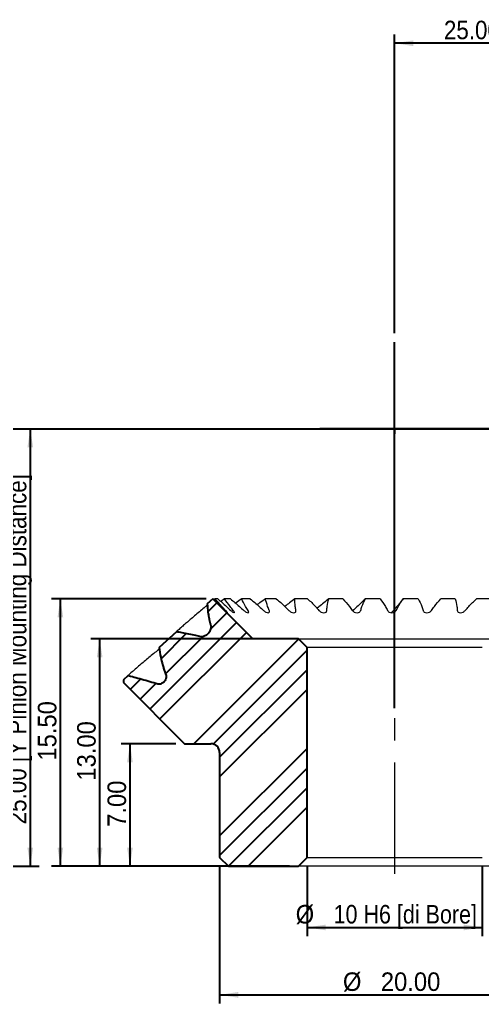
# Model space of a CAD drawing. Header units: millimetres. Extents: x -56 to 182, y 0 to 146.
# Drawn here: x 14.89 to 20.18, y 9.82 to 21.12 of the extents above; entities that cross this region are included whole.
import ezdxf

# ---------------------------------------------------------------- set-up
doc = ezdxf.new("R2010")
doc.units = ezdxf.units.MM
doc.linetypes.add('CENTERX2', pattern=[2.032, 1.27, -0.254, 0.254, -0.254])
doc.layers.add('DRAWING', color=7, linetype='Continuous')
doc.layers.add('SLD-0', color=7, linetype='Continuous')
doc.styles.add('SLDTEXTSTYLE0', font='TXT', dxfattribs={"width": 0.7})
doc.styles.add('SLDTEXTSTYLE1', font='TXT', dxfattribs={"width": 0.96})
doc.styles.add('SLDTEXTSTYLE3', font='TXT', dxfattribs={"width": 0.905882})
doc.styles.add('SLDTEXTSTYLE6', font='TXT', dxfattribs={"width": 0.9025})
doc.styles.add('SLDTEXTSTYLE7', font='TXT', dxfattribs={"width": 0.868})
doc.dimstyles.new('SLDDIMSTYLE0', dxfattribs={"dimtxt": 0.211667, "dimasz": 0.3302, "dimexe": 0, "dimexo": 0.0625, "dimgap": 0.052917, "dimtad": 1, "dimlfac": 0.5, "dimrnd": 1e-09, "dimzin": 4, "dimdsep": 46, "dimtxsty": 'SLDTEXTSTYLE0', "dimblk1": 'NONE', "dimblk2": 'NONE', "dimsah": 1, "dimcen": 0.09, "dimadec": 0, "dimazin": 1, "dimtfac": 1, "dimtdec": 3, "dimtofl": 0, "dimtmove": 0, "dimatfit": 3, "dimldrblk": 'NONE', "dimfxl": 0, "dimfrac": 2, "dimtolj": 1, "dimtzin": 12, "dimarcsym": 0})
doc.dimstyles.new('SLDDIMSTYLE2', dxfattribs={"dimtxt": 0.211667, "dimasz": 0.3302, "dimexe": 0, "dimexo": 0.0625, "dimgap": 0.052917, "dimtad": 1, "dimdec": 0, "dimlfac": 0.5, "dimrnd": 1e-09, "dimzin": 12, "dimdsep": 46, "dimtxsty": 'SLDTEXTSTYLE0', "dimblk1": 'NONE', "dimblk2": 'NONE', "dimsah": 1, "dimcen": 0.09, "dimadec": 0, "dimazin": 3, "dimtfac": 1, "dimtdec": 3, "dimtofl": 0, "dimtmove": 0, "dimatfit": 3, "dimldrblk": 'NONE', "dimfxl": 0, "dimfrac": 2, "dimtolj": 1, "dimtzin": 12, "dimarcsym": 0})
doc.dimstyles.new('SLDDIMSTYLE3', dxfattribs={"dimtxt": 0.211667, "dimasz": 0.3302, "dimexe": 0, "dimexo": 0.0625, "dimgap": 0.052917, "dimtad": 1, "dimlfac": 0.5, "dimrnd": 1e-09, "dimzin": 0, "dimdsep": 46, "dimtxsty": 'SLDTEXTSTYLE0', "dimblk1": 'NONE', "dimblk2": 'NONE', "dimsah": 1, "dimcen": 0.09, "dimadec": 0, "dimazin": 0, "dimtfac": 1, "dimtdec": 3, "dimtofl": 0, "dimtmove": 0, "dimatfit": 3, "dimldrblk": 'NONE', "dimfxl": 0, "dimfrac": 2, "dimtolj": 1, "dimtzin": 12, "dimarcsym": 0})
doc.dimstyles.new('SLDDIMSTYLE4', dxfattribs={"dimtxt": 0.211667, "dimasz": 0.3302, "dimexe": 0, "dimexo": 0.0625, "dimgap": 0.052917, "dimtad": 1, "dimlfac": 0.5, "dimrnd": 1e-09, "dimzin": 12, "dimdsep": 46, "dimtxsty": 'SLDTEXTSTYLE0', "dimblk1": 'NONE', "dimblk2": 'NONE', "dimsah": 1, "dimcen": 0.09, "dimadec": 0, "dimazin": 3, "dimtfac": 1, "dimtdec": 3, "dimtofl": 0, "dimtmove": 0, "dimatfit": 3, "dimldrblk": 'NONE', "dimfxl": 0, "dimfrac": 2, "dimtolj": 1, "dimtzin": 12, "dimarcsym": 0})

# ---------------------------------------------------------------- blocks, each defined once
blk = doc.blocks.new('_D_1')
at = {"layer": 'DRAWING'}
for p, q in [((15.015, 16.443), (15.015, 11.443)), ((13.597, 11.443), (15.115, 11.443))]:
    blk.add_line(p, q, dxfattribs=at)
for points in [[(15.015, 16.443), (14.982, 16.231), (15.047, 16.231)], [(15.015, 11.443), (15.047, 11.655), (14.982, 11.655)]]:
    blk.add_solid(points, dxfattribs=at)
at = {"layer": 'DRAWING', "insert": (14.758, 11.921), "char_height": 0.21167, "attachment_point": 1, "rotation": 90, "style": 'SLDTEXTSTYLE3'}
blk.add_mtext('25.00 [Y Pinion Mounting Distance]', dxfattribs=at)
blk = doc.blocks.new('_None')
blk = doc.blocks.new('_D_4')
at = {"layer": 'DRAWING'}
for p, q in [((19.178, 17.536), (19.178, 20.952)), ((24.178, 18.443), (24.178, 20.952)), ((24.178, 20.852), (19.178, 20.852))]:
    blk.add_line(p, q, dxfattribs=at)
for points in [[(19.178, 20.852), (19.39, 20.819), (19.39, 20.884)], [(24.178, 20.852), (23.967, 20.884), (23.967, 20.819)]]:
    blk.add_solid(points, dxfattribs=at)
at = {"layer": 'DRAWING', "insert": (19.741, 21.109), "char_height": 0.21167, "attachment_point": 1, "style": 'SLDTEXTSTYLE6'}
blk.add_mtext('25.00 [Y Gear Mounting Distance]', dxfattribs=at)
blk = doc.blocks.new('_D_8')
at = {"layer": 'DRAWING'}
for p, q in [((17.025, 14.5), (15.258, 14.5)), ((15.358, 14.5), (15.358, 11.443)), ((17.178, 11.443), (15.258, 11.443))]:
    blk.add_line(p, q, dxfattribs=at)
for points in [[(15.358, 14.5), (15.326, 14.288), (15.391, 14.288)], [(15.358, 11.443), (15.391, 11.655), (15.326, 11.655)]]:
    blk.add_solid(points, dxfattribs=at)
at = {"layer": 'DRAWING', "insert": (15.101, 12.65), "char_height": 0.2117, "attachment_point": 1, "rotation": 90, "style": 'SLDTEXTSTYLE1'}
blk.add_mtext('15.50', dxfattribs=at)
blk = doc.blocks.new('_D_9')
at = {"layer": 'DRAWING'}
for p, q in [((17.978, 14.043), (15.707, 14.043)), ((15.807, 14.043), (15.807, 11.443)), ((17.978, 11.443), (15.707, 11.443))]:
    blk.add_line(p, q, dxfattribs=at)
for points in [[(15.807, 14.043), (15.775, 13.831), (15.84, 13.831)], [(15.807, 11.443), (15.84, 11.655), (15.775, 11.655)]]:
    blk.add_solid(points, dxfattribs=at)
at = {"layer": 'DRAWING', "insert": (15.55, 12.421), "char_height": 0.2117, "attachment_point": 1, "rotation": 90, "style": 'SLDTEXTSTYLE1'}
blk.add_mtext('13.00', dxfattribs=at)
blk = doc.blocks.new('_D_10')
at = {"layer": 'DRAWING'}
for p, q in [((16.678, 12.843), (16.054, 12.843)), ((16.154, 12.843), (16.154, 11.443)), ((17.178, 11.443), (16.054, 11.443))]:
    blk.add_line(p, q, dxfattribs=at)
for points in [[(16.154, 12.843), (16.121, 12.631), (16.186, 12.631)], [(16.154, 11.443), (16.186, 11.655), (16.121, 11.655)]]:
    blk.add_solid(points, dxfattribs=at)
at = {"layer": 'DRAWING', "insert": (15.897, 11.893), "char_height": 0.2117, "attachment_point": 1, "rotation": 90, "style": 'SLDTEXTSTYLE1'}
blk.add_mtext('7.00', dxfattribs=at)
blk = doc.blocks.new('_D_14')
at = {"layer": 'DRAWING'}
for p, q in [((18.178, 11.443), (18.178, 10.643)), ((20.178, 11.443), (20.178, 10.643)), ((18.178, 10.743), (20.178, 10.743))]:
    blk.add_line(p, q, dxfattribs=at)
for points in [[(18.178, 10.743), (18.39, 10.71), (18.39, 10.775)], [(20.178, 10.743), (19.967, 10.775), (19.967, 10.71)]]:
    blk.add_solid(points, dxfattribs=at)
at = {"layer": 'DRAWING', "attachment_point": 1}
for s, insert, char_height, style in [('%%c', (18.047, 11), 0.2117, 'SLDTEXTSTYLE1'), ('10 H6 [di Bore]', (18.48, 11), 0.21167, 'SLDTEXTSTYLE7')]:
    blk.add_mtext(s, dxfattribs=dict(at, insert=insert, char_height=char_height, style=style))
blk = doc.blocks.new('_D_15')
at = {"layer": 'DRAWING'}
for p, q in [((17.178, 11.443), (17.178, 9.872)), ((21.178, 11.443), (21.178, 9.872)), ((17.178, 9.972), (21.178, 9.972))]:
    blk.add_line(p, q, dxfattribs=at)
for points in [[(17.178, 9.972), (17.39, 9.94), (17.39, 10.005)], [(21.178, 9.972), (20.967, 10.005), (20.967, 9.94)]]:
    blk.add_solid(points, dxfattribs=at)
at = {"layer": 'DRAWING', "char_height": 0.2117, "attachment_point": 1, "style": 'SLDTEXTSTYLE1'}
for s, insert in [('%%c', (18.587, 10.229)), ('20.00', (19.02, 10.229))]:
    blk.add_mtext(s, dxfattribs=dict(at, insert=insert))

msp = doc.modelspace()

# ---------------------------------------------------------------- hatches: boundary and pattern name
at = {"layer": 'DRAWING'}
h = msp.add_hatch(dxfattribs=at)
h.set_pattern_fill('ANSI34', color=256, scale=0.05, style=0)
edge = h.paths.add_edge_path(flags=0)
edge.add_line((17.178, 12.743), (17.178, 11.543))
edge.add_line((17.178, 11.543), (17.278, 11.443))
edge.add_line((17.278, 11.443), (18.078, 11.443))
edge.add_line((18.078, 11.443), (18.178, 11.543))
edge.add_line((18.178, 11.543), (18.178, 13.943))
edge.add_line((18.178, 13.943), (18.078, 14.043))
edge.add_line((18.078, 14.043), (17.558, 14.043))
edge.add_line((17.558, 14.043), (17.101, 14.5))
edge.add_line((17.101, 14.5), (17.037, 14.442))
edge.add_spline(control_points=[(17.037, 14.442), (17.039, 14.411), (17.041, 14.379), (17.045, 14.348), (17.048, 14.329), (17.051, 14.31), (17.054, 14.291), (17.056, 14.281), (17.058, 14.272), (17.06, 14.262), (17.064, 14.243), (17.069, 14.224), (17.075, 14.206), (17.078, 14.197), (17.08, 14.188), (17.08, 14.179), (17.08, 14.171), (17.078, 14.162), (17.075, 14.153), (17.071, 14.14), (17.064, 14.127), (17.056, 14.115), (17.048, 14.104), (17.038, 14.094), (17.027, 14.086), (17.017, 14.079), (17.005, 14.073), (16.993, 14.069), (16.986, 14.066), (16.978, 14.065), (16.97, 14.065), (16.948, 14.067), (16.927, 14.076), (16.905, 14.081), (16.854, 14.092), (16.802, 14.102), (16.75, 14.111), (16.728, 14.115), (16.706, 14.119), (16.684, 14.123)], knot_values=[0.000078, 0.000078, 0.000078, 0.000078, 0.00055, 0.00055, 0.00055, 0.000841, 0.000841, 0.000841, 0.000986, 0.000986, 0.000986, 0.001277, 0.001277, 0.001277, 0.001412, 0.001412, 0.001412, 0.001545, 0.001545, 0.001545, 0.001757, 0.001757, 0.001757, 0.001962, 0.001962, 0.001962, 0.002154, 0.002154, 0.002154, 0.002272, 0.002272, 0.002272, 0.002601, 0.002601, 0.002601, 0.003384, 0.003384, 0.003384, 0.003717, 0.003717, 0.003717, 0.003717], weights=[1, 1, 1, 1, 1, 1, 1, 1, 1, 1, 1, 1, 1, 1, 1, 1, 1, 1, 1, 1, 1, 1, 1, 1, 1, 1, 1, 1, 1, 1, 1, 1, 1, 1, 1, 1, 1, 1, 1, 1], degree=3, periodic=0)
edge.add_line((16.684, 14.123), (16.487, 13.944))
edge.add_spline(control_points=[(16.487, 13.944), (16.492, 13.907), (16.498, 13.87), (16.506, 13.833), (16.512, 13.804), (16.518, 13.776), (16.526, 13.748), (16.53, 13.734), (16.534, 13.72), (16.538, 13.706), (16.547, 13.678), (16.56, 13.652), (16.567, 13.623), (16.568, 13.616), (16.568, 13.609), (16.567, 13.601), (16.566, 13.592), (16.563, 13.583), (16.559, 13.574), (16.554, 13.565), (16.548, 13.556), (16.541, 13.549), (16.533, 13.541), (16.525, 13.535), (16.515, 13.53), (16.508, 13.527), (16.501, 13.524), (16.494, 13.523), (16.486, 13.522), (16.479, 13.523), (16.471, 13.525), (16.441, 13.532), (16.411, 13.543), (16.381, 13.552), (16.321, 13.57), (16.26, 13.586), (16.2, 13.602), (16.176, 13.608), (16.153, 13.614), (16.129, 13.62)], knot_values=[0.000047, 0.000047, 0.000047, 0.000047, 0.000612, 0.000612, 0.000612, 0.001047, 0.001047, 0.001047, 0.001265, 0.001265, 0.001265, 0.001703, 0.001703, 0.001703, 0.001814, 0.001814, 0.001814, 0.001957, 0.001957, 0.001957, 0.002117, 0.002117, 0.002117, 0.002275, 0.002275, 0.002275, 0.002389, 0.002389, 0.002389, 0.002503, 0.002503, 0.002503, 0.002974, 0.002974, 0.002974, 0.003916, 0.003916, 0.003916, 0.004281, 0.004281, 0.004281, 0.004281], weights=[1, 1, 1, 1, 1, 1, 1, 1, 1, 1, 1, 1, 1, 1, 1, 1, 1, 1, 1, 1, 1, 1, 1, 1, 1, 1, 1, 1, 1, 1, 1, 1, 1, 1, 1, 1, 1, 1, 1, 1], degree=3, periodic=0)
edge.add_line((16.129, 13.62), (16.078, 13.575))
edge.add_line((16.078, 13.575), (16.078, 13.543))
edge.add_line((16.078, 13.543), (16.778, 12.843))
edge.add_line((16.778, 12.843), (17.078, 12.843))
edge.add_arc((17.078, 12.743), 0.1, 0, 90, ccw=False)

# ---------------------------------------------------------------- linework, layer by layer
for p, q in [((19.178, 13.248), (19.178, 17.436)), ((11.597, 16.443), (24.499, 16.443)), ((21.678, 16.443), (18.322, 16.443)), ((19.178, 16.323), (19.179, 16.443)), ((17.101, 14.5), (17.037, 14.442)), ((17.558, 14.043), (17.101, 14.5)), ((16.684, 14.123), (16.487, 13.944)), ((18.078, 14.043), (17.558, 14.043)), ((18.178, 13.943), (18.078, 14.043)), ((18.178, 11.543), (18.178, 13.943)), ((16.129, 13.62), (16.078, 13.575)), ((16.078, 13.575), (16.078, 13.543)), ((16.078, 13.543), (16.778, 12.843)), ((16.778, 12.843), (17.078, 12.843)), ((17.178, 12.743), (17.178, 11.543)), ((17.178, 11.543), (17.278, 11.443)), ((18.078, 11.443), (18.178, 11.543)), ((17.278, 11.443), (18.078, 11.443))]:
    msp.add_line(p, q, dxfattribs=at)
at = {"layer": 'DRAWING', "linetype": 'CENTERX2', "lineweight": 18}
msp.add_line((19.178, 14.659), (19.178, 11.293), dxfattribs=at)
at = {"layer": 'DRAWING'}
msp.add_arc((17.078, 12.743), 0.1, 0, 90, dxfattribs=at)
for points, knots in [([(17.037, 14.442), (17.039, 14.411), (17.041, 14.379), (17.045, 14.348), (17.048, 14.329), (17.051, 14.31), (17.054, 14.291), (17.056, 14.281), (17.058, 14.272), (17.06, 14.262), (17.064, 14.243), (17.069, 14.224), (17.075, 14.206), (17.078, 14.197), (17.08, 14.188), (17.08, 14.179), (17.08, 14.171), (17.078, 14.162), (17.075, 14.153), (17.071, 14.14), (17.064, 14.127), (17.056, 14.115), (17.048, 14.104), (17.038, 14.094), (17.027, 14.086), (17.017, 14.079), (17.005, 14.073), (16.993, 14.069), (16.986, 14.066), (16.978, 14.065), (16.97, 14.065), (16.948, 14.067), (16.927, 14.076), (16.905, 14.081), (16.854, 14.092), (16.802, 14.102), (16.75, 14.111), (16.728, 14.115), (16.706, 14.119), (16.684, 14.123)], [0.000077705, 0.000077705, 0.000077705, 0.000077705, 0.000550397, 0.000550397, 0.000550397, 0.000841094, 0.000841094, 0.000841094, 0.000986348, 0.000986348, 0.000986348, 0.001277191, 0.001277191, 0.001277191, 0.001412423, 0.001412423, 0.001412423, 0.001544993, 0.001544993, 0.001544993, 0.001757401, 0.001757401, 0.001757401, 0.001961879, 0.001961879, 0.001961879, 0.002154406, 0.002154406, 0.002154406, 0.002272259, 0.002272259, 0.002272259, 0.0026011, 0.0026011, 0.0026011, 0.003384003, 0.003384003, 0.003384003, 0.003717381, 0.003717381, 0.003717381, 0.003717381]), ([(16.487, 13.944), (16.492, 13.907), (16.498, 13.87), (16.506, 13.833), (16.512, 13.804), (16.518, 13.776), (16.526, 13.748), (16.53, 13.734), (16.534, 13.72), (16.538, 13.706), (16.547, 13.678), (16.56, 13.652), (16.567, 13.623), (16.568, 13.616), (16.568, 13.609), (16.567, 13.601), (16.566, 13.592), (16.563, 13.583), (16.559, 13.574), (16.554, 13.565), (16.548, 13.556), (16.541, 13.549), (16.533, 13.541), (16.525, 13.535), (16.515, 13.53), (16.508, 13.527), (16.501, 13.524), (16.494, 13.523), (16.486, 13.522), (16.479, 13.523), (16.471, 13.525), (16.441, 13.532), (16.411, 13.543), (16.381, 13.552), (16.321, 13.57), (16.26, 13.586), (16.2, 13.602), (16.176, 13.608), (16.153, 13.614), (16.129, 13.62)], [0.000046935, 0.000046935, 0.000046935, 0.000046935, 0.000611919, 0.000611919, 0.000611919, 0.001047403, 0.001047403, 0.001047403, 0.001264984, 0.001264984, 0.001264984, 0.001702619, 0.001702619, 0.001702619, 0.001814356, 0.001814356, 0.001814356, 0.001956668, 0.001956668, 0.001956668, 0.002116794, 0.002116794, 0.002116794, 0.002275468, 0.002275468, 0.002275468, 0.002388917, 0.002388917, 0.002388917, 0.002503214, 0.002503214, 0.002503214, 0.002974098, 0.002974098, 0.002974098, 0.003916001, 0.003916001, 0.003916001, 0.004281032, 0.004281032, 0.004281032, 0.004281032])]:
    msp.add_open_spline(points, degree=3, knots=knots, dxfattribs=at)
at = {"layer": 'SLD-0', "color": 7, "linetype": 'Continuous', "lineweight": 18}
for p, q in [((17.101, 14.5), (17.037, 14.442)), ((17.558, 14.043), (17.101, 14.5)), ((17.102, 14.5), (17.101, 14.5)), ((17.125, 14.5), (17.112, 14.49)), ((17.158, 14.5), (17.125, 14.5)), ((17.235, 14.5), (17.193, 14.469)), ((17.302, 14.5), (17.235, 14.5)), ((17.528, 14.5), (17.43, 14.5)), ((17.826, 14.5), (17.702, 14.5)), ((18.183, 14.5), (18.038, 14.5)), ((18.584, 14.5), (18.424, 14.5)), ((19.011, 14.5), (18.843, 14.5)), ((19.445, 14.5), (19.276, 14.5)), ((19.868, 14.5), (19.706, 14.5)), ((20.26, 14.5), (20.112, 14.5)), ((16.684, 14.123), (16.487, 13.944)), ((18.078, 14.043), (17.558, 14.043)), ((18.078, 14.043), (18.178, 13.943)), ((18.078, 14.043), (20.278, 14.043)), ((20.178, 13.943), (18.178, 13.943)), ((18.178, 11.543), (18.178, 13.943)), ((16.129, 13.62), (16.078, 13.575)), ((16.078, 13.575), (16.078, 13.543)), ((16.078, 13.543), (16.778, 12.843)), ((16.778, 12.843), (17.078, 12.843)), ((17.178, 12.743), (17.178, 11.543)), ((17.278, 11.443), (17.178, 11.543)), ((18.178, 11.543), (18.078, 11.443)), ((18.178, 11.543), (20.178, 11.543)), ((17.278, 11.443), (18.078, 11.443)), ((20.278, 11.443), (18.078, 11.443))]:
    msp.add_line(p, q, dxfattribs=at)
msp.add_arc((17.078, 12.743), 0.1, 0, 90, dxfattribs=at)
for points, knots in [([(17.102, 14.5), (17.131, 14.472), (17.16, 14.443), (17.206, 14.398), (17.222, 14.383), (17.241, 14.364), (17.245, 14.36), (17.252, 14.354), (17.255, 14.351), (17.264, 14.343), (17.268, 14.339), (17.27, 14.34), (17.267, 14.343), (17.261, 14.351), (17.259, 14.354), (17.253, 14.36), (17.25, 14.364), (17.232, 14.383), (17.218, 14.398), (17.177, 14.442), (17.151, 14.471), (17.125, 14.5)], [0, 0, 0, 0, 0.25, 0.25, 0.375, 0.375, 0.40625, 0.40625, 0.4375, 0.4375, 0.5, 0.5, 0.5625, 0.5625, 0.59375, 0.59375, 0.625, 0.625, 0.75, 0.75, 1, 1, 1, 1]), ([(17.158, 14.5), (17.19, 14.472), (17.223, 14.443), (17.272, 14.398), (17.289, 14.383), (17.309, 14.364), (17.313, 14.36), (17.321, 14.354), (17.325, 14.351), (17.336, 14.343), (17.343, 14.339), (17.349, 14.34), (17.349, 14.343), (17.346, 14.351), (17.344, 14.354), (17.34, 14.36), (17.337, 14.364), (17.322, 14.383), (17.31, 14.398), (17.276, 14.442), (17.255, 14.471), (17.235, 14.5)], [0, 0, 0, 0, 0.25, 0.25, 0.375, 0.375, 0.40625, 0.40625, 0.4375, 0.4375, 0.5, 0.5, 0.5625, 0.5625, 0.59375, 0.59375, 0.625, 0.625, 0.75, 0.75, 1, 1, 1, 1]), ([(17.302, 14.5), (17.336, 14.472), (17.371, 14.443), (17.421, 14.398), (17.438, 14.383), (17.459, 14.364), (17.463, 14.36), (17.472, 14.354), (17.476, 14.351), (17.489, 14.343), (17.497, 14.339), (17.508, 14.34), (17.51, 14.343), (17.51, 14.351), (17.509, 14.354), (17.507, 14.36), (17.505, 14.364), (17.493, 14.383), (17.484, 14.398), (17.459, 14.442), (17.444, 14.471), (17.43, 14.5)], [0, 0, 0, 0, 0.25, 0.25, 0.375, 0.375, 0.40625, 0.40625, 0.4375, 0.4375, 0.5, 0.5, 0.5625, 0.5625, 0.59375, 0.59375, 0.625, 0.625, 0.75, 0.75, 1, 1, 1, 1]), ([(17.43, 14.5), (17.409, 14.485), (17.386, 14.468), (17.363, 14.451), (17.361, 14.45)], [0, 0, 0, 0, 0.923787, 1, 1, 1, 1]), ([(17.528, 14.5), (17.563, 14.472), (17.597, 14.443), (17.647, 14.398), (17.664, 14.383), (17.683, 14.364), (17.688, 14.36), (17.697, 14.354), (17.701, 14.351), (17.715, 14.343), (17.725, 14.339), (17.74, 14.34), (17.744, 14.343), (17.747, 14.351), (17.748, 14.354), (17.747, 14.36), (17.746, 14.364), (17.738, 14.383), (17.732, 14.398), (17.717, 14.442), (17.709, 14.471), (17.702, 14.5)], [0, 0, 0, 0, 0.25, 0.25, 0.375, 0.375, 0.40625, 0.40625, 0.4375, 0.4375, 0.5, 0.5, 0.5625, 0.5625, 0.59375, 0.59375, 0.625, 0.625, 0.75, 0.75, 1, 1, 1, 1]), ([(17.702, 14.5), (17.681, 14.485), (17.65, 14.462), (17.618, 14.44), (17.608, 14.433)], [0, 0, 0, 0, 0.681372, 1, 1, 1, 1]), ([(17.826, 14.5), (17.86, 14.472), (17.893, 14.443), (17.94, 14.398), (17.955, 14.383), (17.974, 14.364), (17.977, 14.36), (17.986, 14.354), (17.991, 14.351), (18.006, 14.343), (18.017, 14.339), (18.035, 14.34), (18.041, 14.343), (18.047, 14.351), (18.049, 14.354), (18.05, 14.36), (18.05, 14.364), (18.046, 14.383), (18.044, 14.398), (18.039, 14.442), (18.037, 14.471), (18.038, 14.5)], [0, 0, 0, 0, 0.25, 0.25, 0.375, 0.375, 0.40625, 0.40625, 0.4375, 0.4375, 0.5, 0.5, 0.5625, 0.5625, 0.59375, 0.59375, 0.625, 0.625, 0.75, 0.75, 1, 1, 1, 1]), ([(18.038, 14.5), (18.018, 14.485), (17.98, 14.456), (17.942, 14.427), (17.924, 14.414)], [0, 0, 0, 0, 0.533044, 1, 1, 1, 1]), ([(18.183, 14.5), (18.215, 14.472), (18.246, 14.443), (18.287, 14.398), (18.3, 14.383), (18.316, 14.364), (18.32, 14.36), (18.328, 14.354), (18.333, 14.351), (18.348, 14.343), (18.359, 14.339), (18.379, 14.34), (18.388, 14.343), (18.397, 14.351), (18.399, 14.354), (18.402, 14.36), (18.403, 14.364), (18.404, 14.383), (18.405, 14.398), (18.41, 14.442), (18.416, 14.471), (18.424, 14.5)], [0, 0, 0, 0, 0.25, 0.25, 0.375, 0.375, 0.40625, 0.40625, 0.4375, 0.4375, 0.5, 0.5, 0.5625, 0.5625, 0.59375, 0.59375, 0.625, 0.625, 0.75, 0.75, 1, 1, 1, 1]), ([(18.424, 14.5), (18.406, 14.485), (18.369, 14.454), (18.325, 14.418), (18.299, 14.397), (18.292, 14.392)], [0, 0, 0, 0, 0.424391, 0.84891, 1, 1, 1, 1]), ([(18.584, 14.5), (18.612, 14.472), (18.638, 14.443), (18.673, 14.398), (18.684, 14.383), (18.697, 14.364), (18.7, 14.36), (18.707, 14.354), (18.712, 14.351), (18.726, 14.343), (18.737, 14.339), (18.759, 14.34), (18.769, 14.343), (18.78, 14.351), (18.783, 14.354), (18.788, 14.36), (18.79, 14.364), (18.795, 14.383), (18.799, 14.398), (18.815, 14.442), (18.828, 14.471), (18.843, 14.5)], [0, 0, 0, 0, 0.25, 0.25, 0.375, 0.375, 0.40625, 0.40625, 0.4375, 0.4375, 0.5, 0.5, 0.5625, 0.5625, 0.59375, 0.59375, 0.625, 0.625, 0.75, 0.75, 1, 1, 1, 1]), ([(18.843, 14.5), (18.827, 14.485), (18.796, 14.454), (18.748, 14.408), (18.715, 14.378), (18.698, 14.363)], [0, 0, 0, 0, 0.334089, 0.668279, 1, 1, 1, 1]), ([(19.011, 14.5), (19.034, 14.472), (19.055, 14.443), (19.081, 14.398), (19.089, 14.383), (19.098, 14.364), (19.101, 14.36), (19.107, 14.354), (19.111, 14.351), (19.124, 14.343), (19.135, 14.339), (19.157, 14.34), (19.168, 14.343), (19.181, 14.351), (19.185, 14.354), (19.191, 14.36), (19.194, 14.364), (19.203, 14.383), (19.211, 14.398), (19.236, 14.442), (19.255, 14.471), (19.276, 14.5)], [0, 0, 0, 0, 0.25, 0.25, 0.375, 0.375, 0.40625, 0.40625, 0.4375, 0.4375, 0.5, 0.5, 0.5625, 0.5625, 0.59375, 0.59375, 0.625, 0.625, 0.75, 0.75, 1, 1, 1, 1]), ([(19.276, 14.5), (19.264, 14.485), (19.24, 14.454), (19.201, 14.408), (19.168, 14.37), (19.147, 14.348), (19.14, 14.34)], [0, 0, 0, 0, 0.285617, 0.571321, 0.857024, 1, 1, 1, 1]), ([(19.445, 14.5), (19.462, 14.472), (19.477, 14.443), (19.494, 14.398), (19.498, 14.383), (19.503, 14.364), (19.505, 14.36), (19.51, 14.354), (19.513, 14.351), (19.524, 14.343), (19.534, 14.339), (19.556, 14.34), (19.567, 14.343), (19.582, 14.351), (19.586, 14.354), (19.594, 14.36), (19.597, 14.364), (19.61, 14.383), (19.62, 14.398), (19.655, 14.442), (19.679, 14.471), (19.706, 14.5)], [0, 0, 0, 0, 0.25, 0.25, 0.375, 0.375, 0.40625, 0.40625, 0.4375, 0.4375, 0.5, 0.5, 0.5625, 0.5625, 0.59375, 0.59375, 0.625, 0.625, 0.75, 0.75, 1, 1, 1, 1]), ([(19.868, 14.5), (19.878, 14.472), (19.886, 14.443), (19.892, 14.398), (19.893, 14.383), (19.894, 14.364), (19.895, 14.36), (19.898, 14.354), (19.9, 14.351), (19.909, 14.343), (19.918, 14.339), (19.939, 14.34), (19.95, 14.343), (19.965, 14.351), (19.97, 14.354), (19.978, 14.36), (19.982, 14.364), (19.998, 14.383), (20.011, 14.398), (20.052, 14.442), (20.081, 14.471), (20.112, 14.5)], [0, 0, 0, 0, 0.25, 0.25, 0.375, 0.375, 0.40625, 0.40625, 0.4375, 0.4375, 0.5, 0.5, 0.5625, 0.5625, 0.59375, 0.59375, 0.625, 0.625, 0.75, 0.75, 1, 1, 1, 1]), ([(16.684, 14.123), (16.745, 14.113), (16.805, 14.102), (16.895, 14.083), (16.924, 14.076), (16.961, 14.066), (16.969, 14.065), (16.984, 14.066), (16.992, 14.068), (17.013, 14.076), (17.026, 14.085), (17.049, 14.105), (17.058, 14.117), (17.073, 14.144), (17.078, 14.158), (17.081, 14.181), (17.08, 14.189), (17.076, 14.203), (17.074, 14.21), (17.067, 14.232), (17.064, 14.247), (17.047, 14.321), (17.04, 14.382), (17.037, 14.442)], [0, 0, 0, 0, 0.25, 0.25, 0.375, 0.375, 0.40625, 0.40625, 0.4375, 0.4375, 0.5, 0.5, 0.5625, 0.5625, 0.625, 0.625, 0.65625, 0.65625, 0.6875, 0.6875, 0.75, 0.75, 1, 1, 1, 1]), ([(17.038, 14.428), (17.03, 14.422), (17.004, 14.4), (16.96, 14.363), (16.906, 14.317), (16.856, 14.275), (16.81, 14.235), (16.767, 14.197), (16.725, 14.16), (16.698, 14.135), (16.684, 14.123)], [0, 0, 0, 0, 0.064449, 0.21118, 0.358268, 0.505355, 0.62891, 0.752465, 0.876232, 1, 1, 1, 1]), ([(16.129, 13.62), (16.197, 13.603), (16.266, 13.585), (16.367, 13.556), (16.401, 13.546), (16.443, 13.533), (16.452, 13.53), (16.469, 13.525), (16.477, 13.523), (16.503, 13.523), (16.52, 13.531), (16.547, 13.553), (16.558, 13.568), (16.566, 13.593), (16.568, 13.602), (16.568, 13.619), (16.566, 13.628), (16.557, 13.653), (16.55, 13.669), (16.539, 13.703), (16.534, 13.72), (16.51, 13.805), (16.496, 13.874), (16.487, 13.944)], [0, 0, 0, 0, 0.25, 0.25, 0.375, 0.375, 0.40625, 0.40625, 0.4375, 0.4375, 0.5, 0.5, 0.5625, 0.5625, 0.59375, 0.59375, 0.625, 0.625, 0.6875, 0.6875, 0.75, 0.75, 1, 1, 1, 1]), ([(16.489, 13.926), (16.473, 13.912), (16.437, 13.884), (16.384, 13.84), (16.33, 13.796), (16.278, 13.751), (16.227, 13.707), (16.177, 13.664), (16.145, 13.635), (16.129, 13.62)], [0, 0, 0, 0, 0.130449, 0.274316, 0.418133, 0.563574, 0.709067, 0.854559, 1, 1, 1, 1])]:
    msp.add_open_spline(points, degree=3, knots=knots, dxfattribs=at)

# ---------------------------------------------------------------- dimensions: what is measured, and where the dimension line sits
at = {"layer": 'DRAWING'}
for base, p1, p2, text, dimstyle, picture, middle in [((24.178, 20.852), (19.178, 17.436), (24.178, 18.343), '<> [Y Gear Mounting Distance]', 'SLDDIMSTYLE0', '_D_4', (21.678, 20.852)), ((17.178, 9.972), (21.178, 11.543), (17.178, 11.543), '%%c<>', 'SLDDIMSTYLE0', '_D_15', (19.178, 9.972)), ((18.178, 10.743), (20.178, 11.543), (18.178, 11.543), '%%c<> H6 [di Bore]', 'SLDDIMSTYLE2', '_D_14', (19.178, 10.743))]:
    dim = msp.add_linear_dim(base=base, p1=p1, p2=p2, text=text, dimstyle=dimstyle, dxfattribs=at)
    dim.commit()
    dim.dimension.update_dxf_attribs({"geometry": picture, "text_midpoint": middle, "dimtype": 160})
dim = msp.add_linear_dim(base=(15.015, 16.443), p1=(13.497, 11.443), p2=(11.597, 16.443), angle=90, text='<> [Y Pinion Mounting Distance]', dimstyle='SLDDIMSTYLE0', dxfattribs=at)
dim.commit()
dim.dimension.update_dxf_attribs({"geometry": '_D_1', "text_midpoint": (15.015, 13.943), "dimtype": 160})
for base, p1, p2, dimstyle, picture, middle in [((15.358, 14.5), (17.278, 11.443), (17.125, 14.5), 'SLDDIMSTYLE4', '_D_8', (15.358, 12.971)), ((15.807, 14.043), (18.078, 11.443), (18.078, 14.043), 'SLDDIMSTYLE0', '_D_9', (15.807, 12.743)), ((16.154, 12.843), (17.278, 11.443), (16.778, 12.843), 'SLDDIMSTYLE3', '_D_10', (16.154, 12.143))]:
    dim = msp.add_linear_dim(base=base, p1=p1, p2=p2, angle=90, dimstyle=dimstyle, dxfattribs=at)
    dim.commit()
    dim.dimension.update_dxf_attribs({"geometry": picture, "text_midpoint": middle, "dimtype": 160})

doc.saveas('drawing.dxf')
